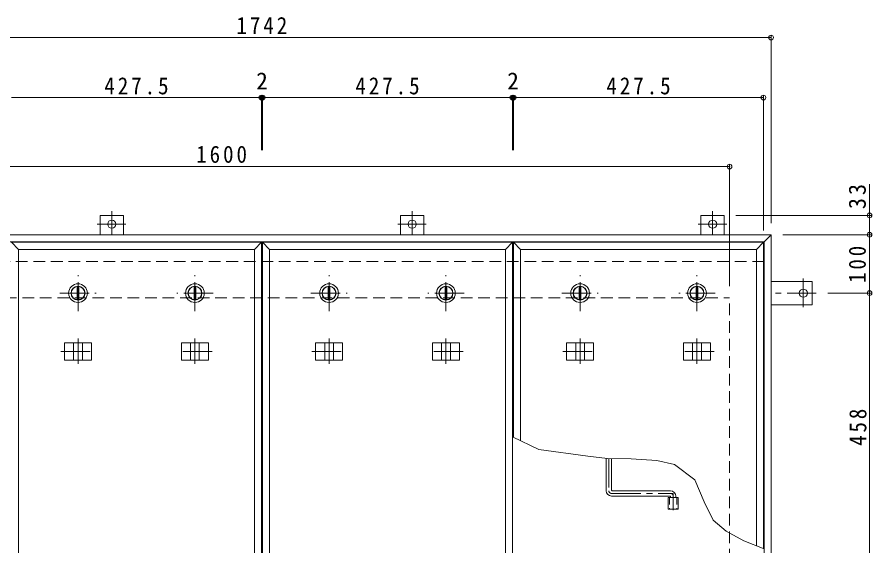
# Model space of a CAD drawing. Units: millimetres at full size, sheet at 1:10. Extents: x -2649 to 2761, y -1962 to 1737.
# Drawn here: x -1847 to -384, y 638 to 1543 of the extents above; entities that cross this region are included whole.
import ezdxf
from ezdxf.enums import TextEntityAlignment as Align

# ---------------------------------------------------------------- set-up
doc = ezdxf.new("R2010")
doc.units = ezdxf.units.MM
doc.header["$LTSCALE"] = 10
doc.header["$PDMODE"] = 32
doc.header["$PDSIZE"] = 8
for name, pattern in [('CHAIN1', [8, 5, -1, 1, -1]), ('DASHED1', [1.8, 1.2, -0.6]), ('DASHED2', [3, 2, -1])]:
    doc.linetypes.add(name, pattern=pattern)
for name, color, linetype, lineweight in [('0-1_躯体', 2, 'DASHED2', 9), ('0-2_仕上', 3, 'Continuous', 9), ('0-3_建具', 4, 'Continuous', 9), ('0-5_寸法', 4, 'Continuous', 9), ('0-6_ハッチ', 6, 'Continuous', 9), ('0-C', 2, 'Continuous', 9), ('0-E', 3, 'Continuous', 9), ('0-F', 7, 'Continuous', 9)]:
    doc.layers.add(name, color=color, linetype=linetype, lineweight=lineweight)
doc.styles.add('ＭＳ ゴシック', font='')
doc.styles.get('ＭＳ ゴシック').set_extended_font_data('MS Gothic')

msp = doc.modelspace()

# ---------------------------------------------------------------- linework, layer by layer
at = {"layer": '0-1_躯体'}
for p, q in [((-568.69, 1124.76), (-2286.69, 1124.76)), ((-2227.69, 1062.76), (-627.69, 1062.76)), ((-627.69, 162.76), (-627.69, 1062.76))]:
    msp.add_line(p, q, dxfattribs=at)
at = {"layer": '0-2_仕上'}
for p, q in [((-1844.19, 1145.76), (-1856.19, 1157.76)), ((-1428.69, 1157.76), (-1856.19, 1157.76)), ((-1428.69, 1157.76), (-1440.69, 1145.76)), ((-1428.69, 67.76), (-1428.69, 1157.76)), ((-1414.69, 1145.76), (-1426.69, 1157.76)), ((-999.19, 1157.76), (-1426.69, 1157.76)), ((-1426.69, 1157.76), (-1426.69, 67.76)), ((-999.19, 1157.76), (-1011.19, 1145.76)), ((-999.19, 67.76), (-999.19, 1157.76)), ((-985.19, 1145.76), (-997.19, 1157.76)), ((-569.69, 1157.76), (-997.19, 1157.76)), ((-997.19, 1157.76), (-997.19, 823.63)), ((-569.69, 1157.76), (-581.69, 1145.76)), ((-569.69, 633.53), (-569.69, 1157.76)), ((-1440.69, 1145.76), (-1844.19, 1145.76)), ((-1844.19, 1145.76), (-1844.19, 79.76)), ((-1440.69, 79.76), (-1440.69, 1145.76)), ((-1011.19, 1145.76), (-1414.69, 1145.76)), ((-1414.69, 1145.76), (-1414.69, 79.76)), ((-1011.19, 79.76), (-1011.19, 1145.76)), ((-581.69, 1145.76), (-985.19, 1145.76)), ((-985.19, 1145.76), (-985.19, 817.93)), ((-581.69, 638.18), (-581.69, 1145.76)), ((-732.84, 720.76), (-715.54, 720.76)), ((-732.84, 720.76), (-732.84, 700.76)), ((-715.54, 720.76), (-715.54, 700.76)), ((-732.84, 700.76), (-715.54, 700.76))]:
    msp.add_line(p, q, dxfattribs=at)
at = {"layer": '0-2_仕上', "linetype": 'DASHED1'}
for p, q in [((-730.54, 720.76), (-730.54, 700.76)), ((-717.84, 720.76), (-717.84, 700.76))]:
    msp.add_line(p, q, dxfattribs=at)
at = {"layer": '0-3_建具', "color": 2}
for p, q in [((-556.69, 1170.76), (-2298.69, 1170.76)), ((-556.69, 54.76), (-556.69, 1170.76)), ((-568.69, 66.76), (-568.69, 1158.76))]:
    msp.add_line(p, q, dxfattribs=at)
at = {"layer": '0-3_建具'}
for p, q in [((-1765.53, 985.76), (-1765.53, 955.76)), ((-1765.53, 985.76), (-1719.35, 985.76)), ((-1749.94, 985.76), (-1749.94, 955.76)), ((-1734.94, 985.76), (-1734.94, 955.76)), ((-1719.35, 985.76), (-1719.35, 955.76)), ((-1519.35, 985.76), (-1565.53, 985.76)), ((-1565.53, 985.76), (-1565.53, 955.76)), ((-1549.94, 985.76), (-1549.94, 955.76)), ((-1534.94, 985.76), (-1534.94, 955.76)), ((-1519.35, 985.76), (-1519.35, 955.76)), ((-1336.03, 985.76), (-1336.03, 955.76)), ((-1336.03, 985.76), (-1289.85, 985.76)), ((-1320.44, 985.76), (-1320.44, 955.76)), ((-1305.44, 985.76), (-1305.44, 955.76)), ((-1289.85, 985.76), (-1289.85, 955.76)), ((-1089.85, 985.76), (-1136.03, 985.76)), ((-1136.03, 985.76), (-1136.03, 955.76)), ((-1120.44, 985.76), (-1120.44, 955.76)), ((-1105.44, 985.76), (-1105.44, 955.76)), ((-1089.85, 985.76), (-1089.85, 955.76)), ((-906.53, 985.76), (-906.53, 955.76)), ((-906.53, 985.76), (-860.35, 985.76)), ((-890.94, 985.76), (-890.94, 955.76)), ((-875.94, 985.76), (-875.94, 955.76)), ((-860.35, 985.76), (-860.35, 955.76)), ((-660.35, 985.76), (-706.53, 985.76)), ((-706.53, 985.76), (-706.53, 955.76)), ((-690.94, 985.76), (-690.94, 955.76)), ((-675.94, 985.76), (-675.94, 955.76)), ((-660.35, 985.76), (-660.35, 955.76)), ((-1765.53, 955.76), (-1719.35, 955.76)), ((-1519.35, 955.76), (-1565.53, 955.76)), ((-1336.03, 955.76), (-1289.85, 955.76)), ((-1089.85, 955.76), (-1136.03, 955.76)), ((-906.53, 955.76), (-860.35, 955.76)), ((-660.35, 955.76), (-706.53, 955.76))]:
    msp.add_line(p, q, dxfattribs=at)
at = {"layer": '0-3_建具', "linetype": 'CHAIN1'}
for p, q in [((-1742.44, 992.88), (-1742.44, 949.64)), ((-1542.44, 992.88), (-1542.44, 949.64)), ((-1312.94, 992.88), (-1312.94, 949.64)), ((-1112.94, 992.88), (-1112.94, 949.64)), ((-883.44, 992.88), (-883.44, 949.64)), ((-683.44, 992.88), (-683.44, 949.64)), ((-1771.85, 970.76), (-1713.03, 970.76)), ((-1513.03, 970.76), (-1571.85, 970.76)), ((-1342.35, 970.76), (-1283.53, 970.76)), ((-1083.53, 970.76), (-1142.35, 970.76)), ((-912.85, 970.76), (-854.03, 970.76)), ((-654.03, 970.76), (-712.85, 970.76))]:
    msp.add_line(p, q, dxfattribs=at)
at = {"layer": '0-3_建具', "color": 2}
msp.add_lwpolyline([(-556.69, 1170.76), (-568.69, 1158.76), (-2286.69, 1158.76)], dxfattribs=at)
at = {"layer": '0-5_寸法', "color": 7}
for p, q in [((-388.17, 1203.96), (-388.17, 1257.12)), ((-954.06, 803.11), (-999.19, 824.59))]:
    msp.add_line(p, q, dxfattribs=at)
for points in [[(-671.39, 713.63), (-687.21, 751.09), (-722.17, 777.31), (-752.14, 783.97), (-796.26, 787.3), (-836.63, 787.71), (-869.93, 791.46), (-954.06, 803.11)], [(-568.69, 633.14), (-603.23, 646.52), (-633.47, 662.94), (-656.04, 682.18), (-671.39, 713.63)]]:
    msp.add_lwpolyline(points, dxfattribs=at)
at = {"layer": '0-6_ハッチ'}
for p, q in [((-838.69, 787.95), (-838.69, 732.26)), ((-829.69, 787.64), (-829.69, 733.26)), ((-828.69, 732.26), (-728.69, 732.26)), ((-729.69, 723.26), (-829.69, 723.26)), ((-728.69, 722.26), (-728.69, 720.76)), ((-719.69, 723.26), (-719.69, 720.76))]:
    msp.add_line(p, q, dxfattribs=at)
at = {"layer": '0-6_ハッチ', "linetype": 'CHAIN1'}
for p, q in [((-834.19, 787.69), (-834.19, 732.27)), ((-829.68, 727.76), (-724.19, 727.76)), ((-724.19, 699.38), (-724.19, 727.76))]:
    msp.add_line(p, q, dxfattribs=at)
at = {"layer": '0-6_ハッチ'}
for centre, radius, start, end in [((-829.69, 732.26), 9, 180, 270), ((-828.69, 733.26), 1, 180, 270), ((-728.69, 723.26), 9, 0, 90), ((-729.69, 722.26), 1, 0, 90)]:
    msp.add_arc(centre, radius, start, end, dxfattribs=at)
at = {"layer": '0-6_ハッチ', "linetype": 'CHAIN1'}
for centre, radius, start, end in [((-829.68, 732.27), 4.51, 180, 270), ((-728.69, 723.26), 4.5, 360, 89.70431)]:
    msp.add_arc(centre, radius, start, end, dxfattribs=at)
at = {"layer": '0-C', "linetype": 'CHAIN1'}
for p, q in [((-1742.44, 1039.76), (-1742.44, 1101.76)), ((-1542.44, 1039.76), (-1542.44, 1101.76)), ((-1312.94, 1039.76), (-1312.94, 1101.76)), ((-1112.94, 1039.76), (-1112.94, 1101.76)), ((-883.44, 1039.76), (-883.44, 1101.76)), ((-683.44, 1039.76), (-683.44, 1101.76)), ((-1773.44, 1070.76), (-1711.44, 1070.76)), ((-1511.44, 1070.76), (-1573.44, 1070.76)), ((-1343.94, 1070.76), (-1281.94, 1070.76)), ((-1081.94, 1070.76), (-1143.94, 1070.76)), ((-914.44, 1070.76), (-852.44, 1070.76)), ((-652.44, 1070.76), (-714.44, 1070.76))]:
    msp.add_line(p, q, dxfattribs=at)
at = {"layer": '0-C'}
for p, q in [((-1743.94, 1082.16), (-1743.94, 1059.36)), ((-1740.94, 1082.16), (-1740.94, 1059.36)), ((-1543.94, 1082.16), (-1543.94, 1059.36)), ((-1540.94, 1082.16), (-1540.94, 1059.36)), ((-1314.44, 1082.16), (-1314.44, 1059.36)), ((-1311.44, 1082.16), (-1311.44, 1059.36)), ((-1114.44, 1082.16), (-1114.44, 1059.36)), ((-1111.44, 1082.16), (-1111.44, 1059.36)), ((-884.94, 1082.16), (-884.94, 1059.36)), ((-881.94, 1082.16), (-881.94, 1059.36)), ((-684.94, 1082.16), (-684.94, 1059.36)), ((-681.94, 1082.16), (-681.94, 1059.36))]:
    msp.add_line(p, q, dxfattribs=at)
for centre, radius in [((-1742.44, 1070.76), 16), ((-1742.44, 1070.76), 12), ((-1742.44, 1070.76), 11.5), ((-1542.44, 1070.76), 16), ((-1542.44, 1070.76), 12), ((-1542.44, 1070.76), 11.5), ((-1312.94, 1070.76), 16), ((-1312.94, 1070.76), 12), ((-1312.94, 1070.76), 11.5), ((-1112.94, 1070.76), 16), ((-1112.94, 1070.76), 12), ((-1112.94, 1070.76), 11.5), ((-883.44, 1070.76), 16), ((-883.44, 1070.76), 12), ((-883.44, 1070.76), 11.5), ((-683.44, 1070.76), 16), ((-683.44, 1070.76), 12), ((-683.44, 1070.76), 11.5)]:
    msp.add_circle(centre, radius, dxfattribs=at)
at = {"layer": '0-E'}
for p, q in [((-1704.69, 1203.96), (-1664.69, 1203.96)), ((-1704.69, 1170.76), (-1704.69, 1203.96)), ((-1664.69, 1170.76), (-1664.69, 1203.96)), ((-1190.69, 1203.96), (-1150.69, 1203.96)), ((-1190.69, 1170.76), (-1190.69, 1203.96)), ((-1150.69, 1170.76), (-1150.69, 1203.96)), ((-676.69, 1203.96), (-636.69, 1203.96)), ((-676.69, 1170.76), (-676.69, 1203.96)), ((-636.69, 1170.76), (-636.69, 1203.96)), ((-556.69, 1090.76), (-486.49, 1090.76)), ((-486.49, 1090.76), (-486.49, 1050.76)), ((-556.69, 1050.76), (-486.49, 1050.76))]:
    msp.add_line(p, q, dxfattribs=at)
at = {"layer": '0-E', "linetype": 'CHAIN1'}
for p, q in [((-1684.69, 1211.12), (-1684.69, 1170.96)), ((-1170.69, 1211.12), (-1170.69, 1170.96)), ((-656.69, 1211.12), (-656.69, 1170.96)), ((-1709.53, 1188.96), (-1660.64, 1188.96)), ((-1195.53, 1188.96), (-1146.64, 1188.96)), ((-681.53, 1188.96), (-632.64, 1188.96)), ((-501.49, 1095.6), (-501.49, 1046.71)), ((-479.33, 1070.76), (-556.69, 1070.76))]:
    msp.add_line(p, q, dxfattribs=at)
at = {"layer": '0-E'}
for centre in [(-1684.69, 1188.96), (-1170.69, 1188.96), (-656.69, 1188.96), (-501.49, 1070.76)]:
    msp.add_circle(centre, 7, dxfattribs=at)
at = {"layer": '0-F'}
for p, q in [((-2298.69, 1508.47), (-556.69, 1508.47)), ((-556.69, 1511.47), (-556.69, 1190.76)), ((-1856.19, 1405.68), (-1428.69, 1405.68)), ((-1428.69, 1408.68), (-1428.69, 1315.36)), ((-1428.69, 1405.68), (-1426.69, 1405.68)), ((-1426.69, 1408.68), (-1426.69, 1315.36)), ((-1426.69, 1405.68), (-999.19, 1405.68)), ((-999.19, 1408.68), (-999.19, 1315.36)), ((-999.19, 1405.68), (-997.19, 1405.68)), ((-997.19, 1408.68), (-997.19, 1315.36)), ((-997.19, 1405.68), (-569.69, 1405.68)), ((-569.69, 1408.68), (-569.69, 1177.76)), ((-2227.69, 1287.48), (-627.69, 1287.48)), ((-627.69, 1290.48), (-627.69, 1082.76)), ((-385.17, 1203.96), (-616.69, 1203.96)), ((-388.17, 1170.76), (-388.17, 1203.96)), ((-385.17, 1170.76), (-536.69, 1170.76)), ((-388.17, 1170.76), (-388.17, 1070.76)), ((-385.17, 1070.76), (-459.33, 1070.76)), ((-388.17, 1070.76), (-388.17, 612.76))]:
    msp.add_line(p, q, dxfattribs=at)
for p in [(-556.69, 1508.47), (-1428.69, 1405.68), (-1426.69, 1405.68), (-999.19, 1405.68), (-997.19, 1405.68), (-569.69, 1405.68), (-627.69, 1287.48), (-388.17, 1203.96), (-388.17, 1170.76), (-388.17, 1070.76)]:
    msp.add_point(p, dxfattribs=at)

# ---------------------------------------------------------------- texts
at = {"layer": '0-F', "color": 2, "style": 'ＭＳ ゴシック'}
for p in [(-1437.69, 1410.68), (-1008.19, 1410.68)]:
    msp.add_text('2', height=29.33, dxfattribs=at).set_placement(p, align=Align.BOTTOM_LEFT)
at = {"layer": '0-F', "color": 2, "char_height": 29.33, "attachment_point": 7, "style": 'ＭＳ ゴシック'}
for s, insert in [('\\T1.28;\\W0.9;1742', (-1471.44, 1514.47)), ('\\T1.28;\\W0.9;427.5', (-1697.44, 1410.68)), ('\\T1.28;\\W0.9;427.5', (-1267.94, 1410.68)), ('\\T1.28;\\W0.9;427.5', (-838.44, 1410.68)), ('\\T1.28;\\W0.9;1600', (-1540.26, 1293.48))]:
    msp.add_mtext(s, dxfattribs=dict(at, insert=insert))
at = {"layer": '0-F', "color": 2, "char_height": 29.33, "attachment_point": 7, "rotation": 90, "style": 'ＭＳ ゴシック'}
for s, insert in [('\\T1.27;\\W0.95;33', (-394.17, 1214.62)), ('\\T1.27;\\W0.9;100', (-394.17, 1088.26)), ('\\T1.27;\\W0.9;458', (-393.17, 809.26))]:
    msp.add_mtext(s, dxfattribs=dict(at, insert=insert))

doc.saveas('drawing.dxf')
